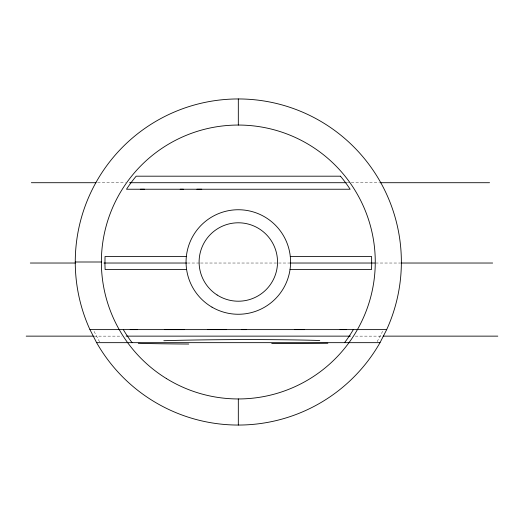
<?xml version="1.0" encoding="UTF-8"?>
<svg xmlns="http://www.w3.org/2000/svg" width="524" height="524" viewBox="0 0 524 524"><rect width="100%" height="100%" fill="white"/><g stroke="black" fill="none" stroke-linecap="round" stroke-linejoin="round"><path stroke-width="0.39" stroke-dasharray="2.62 1.97" d="M382.638 331.266L377.057 341.864M97.628 182.712L125.446 182.712M347.189 182.712L350.464 182.712M351.283 182.712L379.101 182.712M187.428 263.028L199.703 263.028M200.522 263.028L288.901 263.028M375.636 263.028L400.185 263.028M94.156 336.139L121.994 336.139M355.338 336.139L381.538 336.139M99.58 341.864L93.999 331.266"/><path stroke-width="0.79" d="M238.315 425.049L238.315 398.947M386.686 329.616L380.018 342.663L96.619 342.663L89.945 329.616A163.049 163.049 0 0 1 238.315 98.951A163.049 163.049 0 0 1 386.686 329.616L89.945 329.616M31.348 182.712L95.99 182.712M129.539 182.712L346.371 182.712M379.92 182.712L489.56 182.712M140.321 189.243L144.565 189.236M180.164 189.243L183.433 189.236M196.913 189.243L201.766 189.236M186.347 256.505L105.029 256.505L104.944 264.817L105.127 269.552L186.609 269.552M290.289 256.505L371.608 256.505L371.686 264.817L371.503 269.552L290.027 269.552M75.266 262L101.368 262M30.32 263.028L75.325 263.028M103.962 263.028L186.609 263.028M289.713 263.028L374.817 263.028M401.004 263.028L492.652 263.028M130.214 329.616L137.38 329.616M164.962 329.616L184.022 329.616M207.694 329.609L226.041 329.616M241.407 329.616L246.018 329.616M294.495 329.616L304.555 329.616M340.083 329.616L346.41 329.616M26.2 336.139L93.338 336.139M126.088 336.139L350.425 336.139M383.175 336.139L497.8 336.139M238.315 98.951L238.315 125.053M353.314 329.616A133.404 133.404 0 0 1 344.569 342.663M132.068 342.663A133.404 133.404 0 0 1 123.317 329.616M380.018 342.663A163.049 163.049 0 0 1 96.619 342.663M327.86 343.227A111.009 1.166 0.2 0 1 271.714 343.449M163.829 340.711A110.315 3.419 -0.2 0 1 319.764 340.502M188.745 344.045A111.009 1.906 -0.1 0 1 138.29 343.292M340.456 176.188L136.181 176.188A133.404 133.404 0 0 0 126.507 189.236L350.13 189.236A133.404 133.404 0 0 0 340.456 176.188M211.997 307.149A52.262 52.262 0 0 0 290.578 262.216A52.262 52.262 0 0 0 212.377 216.635A52.262 52.262 0 0 0 211.997 307.149M217.139 294.999A39.208 39.208 0 0 0 277.484 263.841A39.208 39.208 0 0 0 220.329 227.161A39.208 39.208 0 0 0 217.139 294.999M166.324 378.498A136.947 136.947 0 0 0 375.204 266.1A136.947 136.947 0 0 0 173.424 141.401A136.947 136.947 0 0 0 166.324 378.498"/></g></svg>
